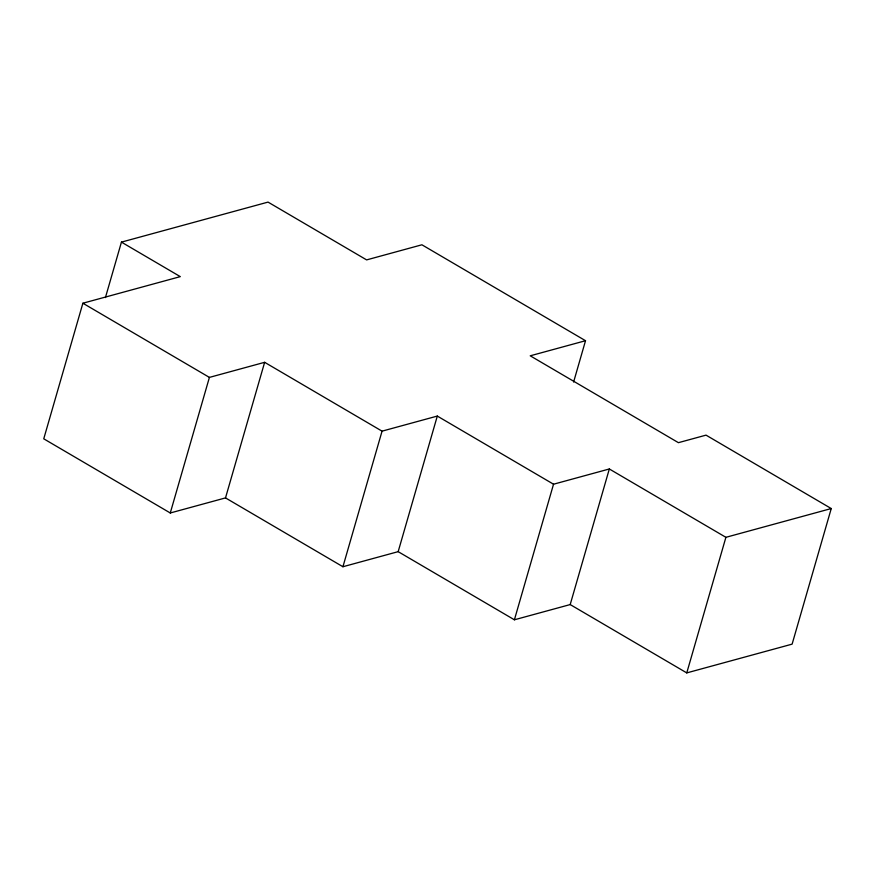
<?xml version="1.0" encoding="UTF-8"?>
<svg xmlns="http://www.w3.org/2000/svg" width="875" height="875" viewBox="0 0 875 875"><rect width="100%" height="100%" fill="white"/><g stroke="black" fill="none" stroke-linecap="round" stroke-linejoin="round"><path stroke-width="1.31" d="M105.427 297.577L121.439 242.123L180.294 276.631L82.884 303.22L43.75 438.812L170.275 512.98L225.509 497.908L342.934 566.737L398.169 551.655L514.402 619.795L570.194 604.57L686.766 672.897L792.116 644.142L831.25 508.55L706.027 435.137L678.42 442.673L530.239 355.808L585.528 340.714L573.606 382.036M170.275 512.98L209.409 377.398L264.644 362.316L382.058 431.156L437.303 416.073L553.536 484.214L609.328 468.978L725.9 537.316L831.25 508.55M225.509 497.908L264.644 362.316M342.934 566.737L382.058 431.156M398.169 551.655L437.303 416.073M514.402 619.795L553.536 484.214M570.194 604.57L609.328 468.978M686.766 672.897L725.9 537.316M121.439 242.123L268.034 202.103L366.625 259.897L421.914 244.792L585.528 340.714M82.884 303.22L209.409 377.398"/></g></svg>
